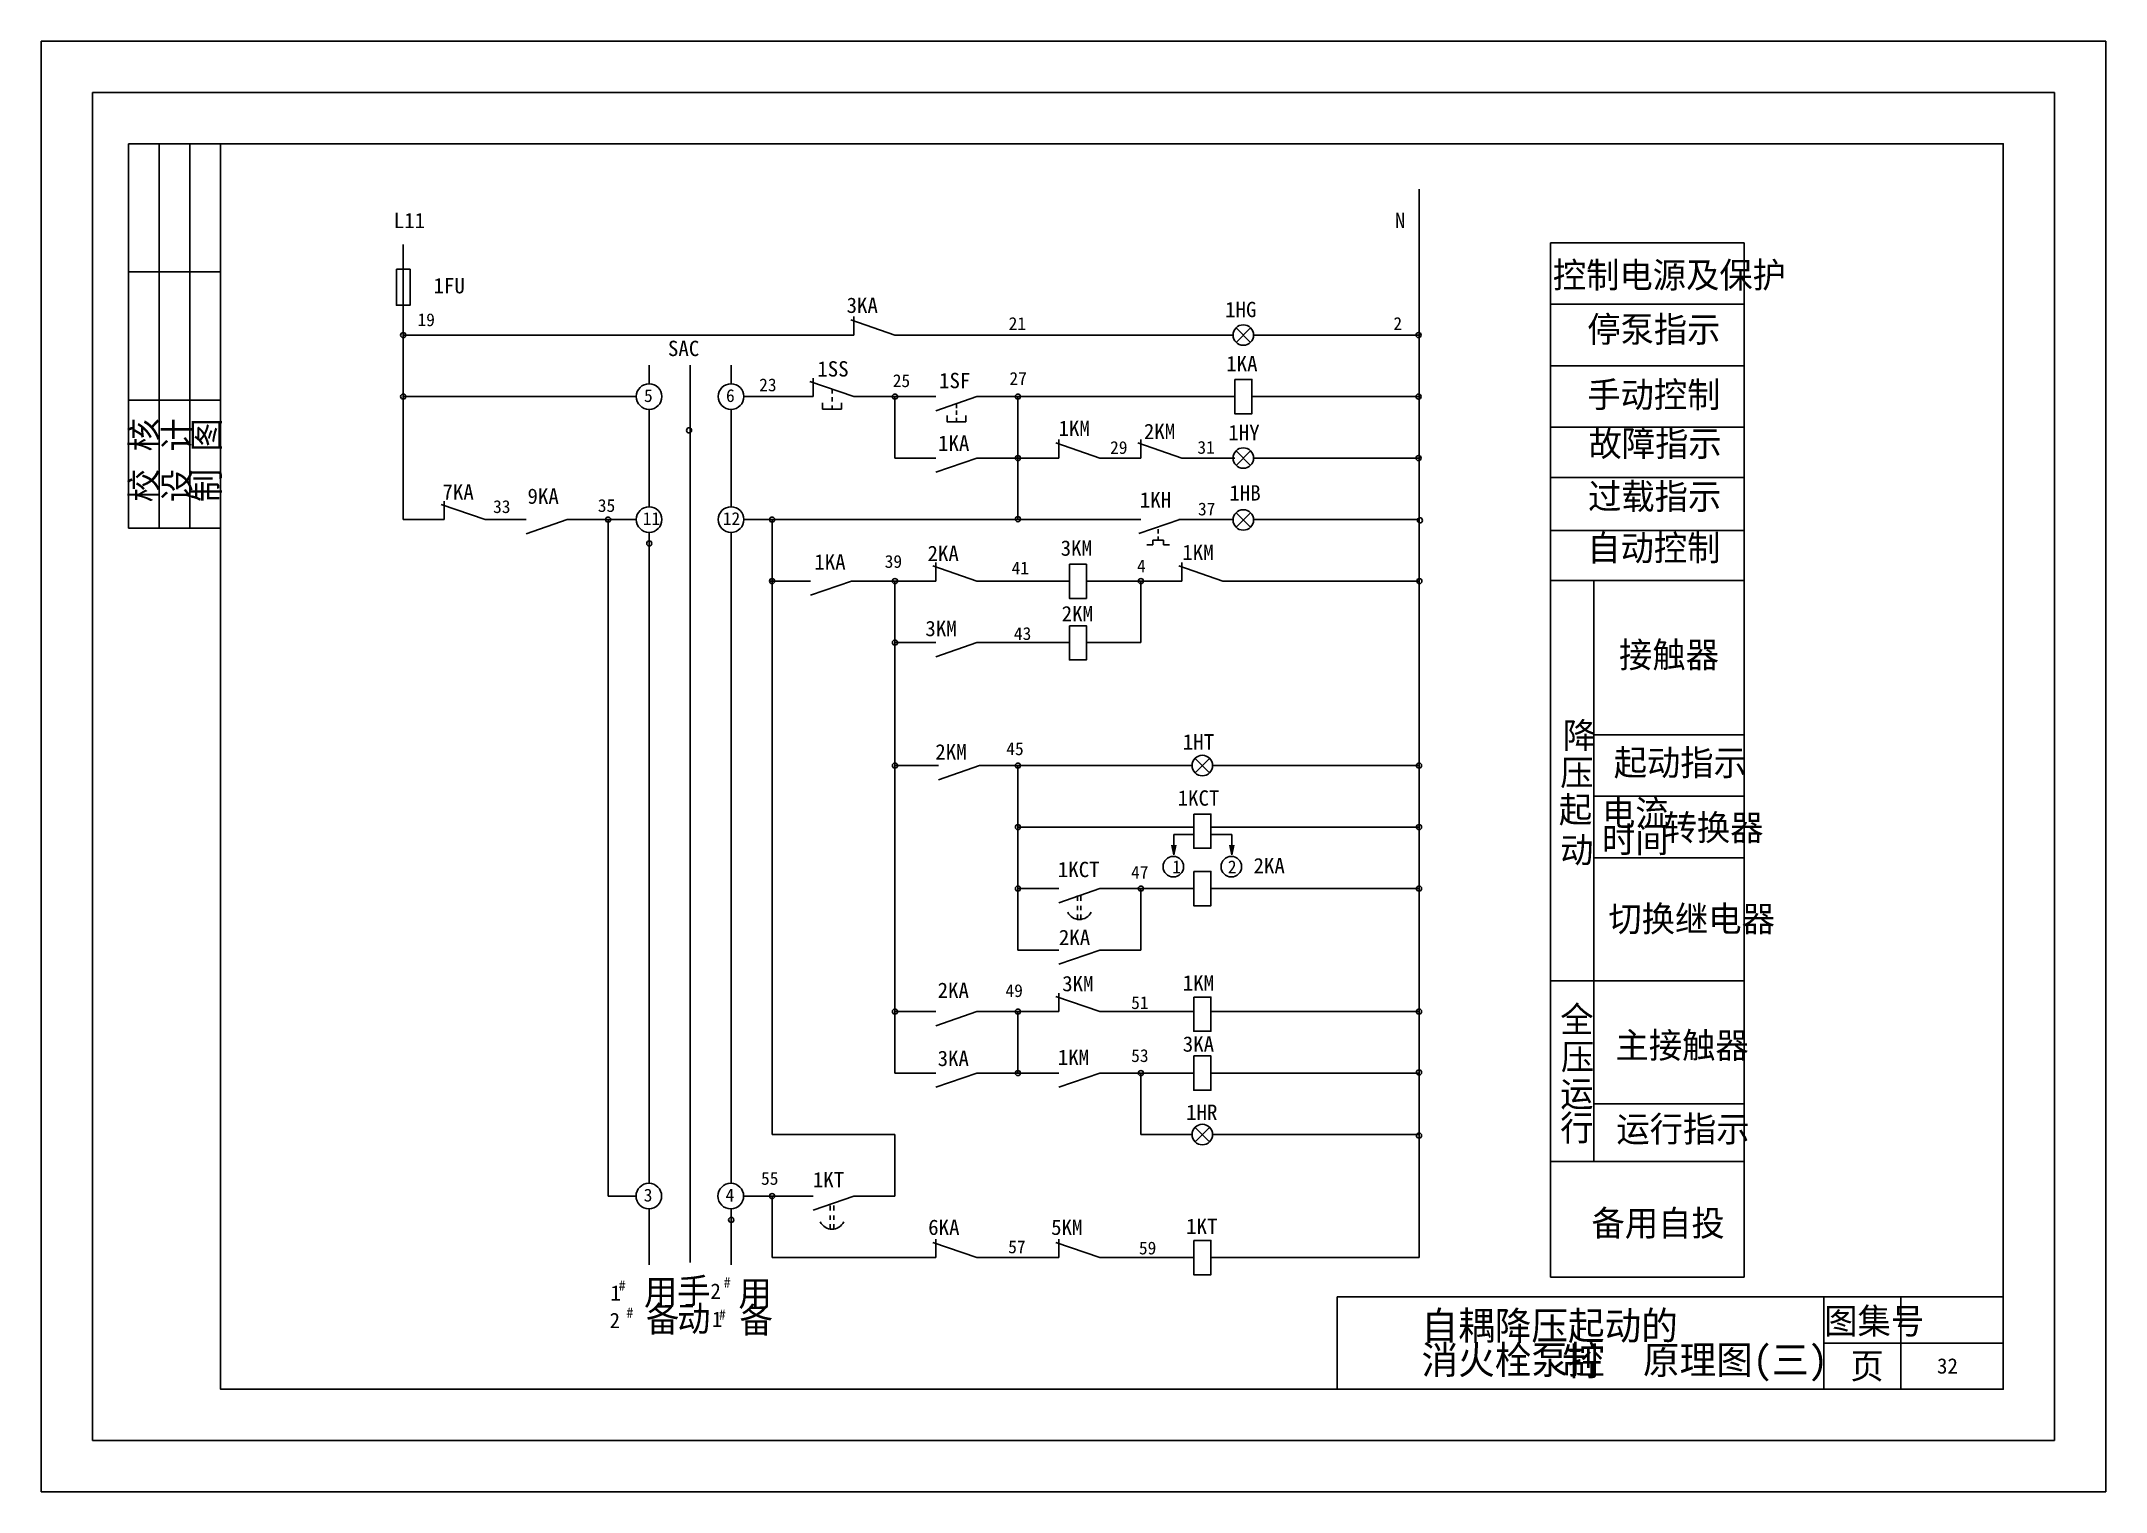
# Model space of a CAD drawing. Header units: metres. Extents: x 179 to 582, y -17 to 266.
import ezdxf

# ---------------------------------------------------------------- set-up
doc = ezdxf.new("R2010")
doc.units = ezdxf.units.M
for name, color, linetype in [('LGT1', 7, 'Continuous'), ('X2', 130, 'Continuous'), ('X4', 60, 'Continuous'), ('XX', 7, 'Continuous')]:
    doc.layers.add(name, color=color, linetype=linetype)

msp = doc.modelspace()

# ---------------------------------------------------------------- linework, layer by layer
for p, q in [((195.52, 171.32), (195.52, 246.32)), ((213.52, 246.32), (195.52, 246.32)), ((201.52, 171.32), (201.52, 246.32)), ((207.52, 171.32), (207.52, 246.32)), ((213.52, 221.32), (195.52, 221.32)), ((213.52, 196.32), (195.52, 196.32)), ((213.52, 171.32), (195.52, 171.32)), ((447.49, 161), (440.72, 161)), ((406.59, 123.58), (403.76, 126.41)), ((403.76, 123.58), (406.59, 126.41)), ((411.17, 125), (407.17, 125)), ((399.59, 107.56), (399.2, 109.48)), ((399.59, 111.56), (399.59, 107.56)), ((403.59, 111.56), (399.59, 111.56)), ((399.59, 107.56), (399.97, 109.48)), ((410.91, 111.56), (406.91, 111.56)), ((410.91, 107.56), (410.52, 109.48)), ((410.91, 111.56), (410.91, 107.56)), ((410.91, 107.56), (411.3, 109.48)), ((431.52, 21.32), (561.52, 21.32)), ((431.52, 21.32), (431.52, 3.32)), ((526.52, 21.32), (526.52, 3.32)), ((541.52, 21.32), (541.52, 3.32)), ((526.52, 12.32), (561.52, 12.32))]:
    msp.add_line(p, q)
for points in [[(178.52, 266.32), (178.52, -16.68), (581.52, -16.68), (581.52, 266.32)], [(188.52, 256.32), (188.52, -6.68), (571.52, -6.68), (571.52, 256.32)], [(213.52, 246.32), (213.52, 3.32), (561.52, 3.32), (561.52, 246.32)]]:
    msp.add_lwpolyline(points, close=True)
for points in [[(446.89, 209, 1), (447.89, 209, 1)], [(446.89, 197, 1), (447.89, 197, 1)], [(304.47, 190.41, 1), (305.47, 190.41, 1)], [(446.89, 185, 1), (447.89, 185, 1)], [(288.67, 173, 1), (289.67, 173, 1)], [(447.15, 172.85, 1), (448.15, 172.85, 1)], [(296.7, 168.34, 1), (297.7, 168.34, 1)], [(447.05, 161, 1), (448.05, 161, 1)], [(446.97, 125, 1), (447.97, 125, 1)], [(446.97, 113, 1), (447.97, 113, 1)], [(312.7, 36.34, 1), (313.7, 36.34, 1)]]:
    msp.add_lwpolyline(points, format="xyb", close=True)
for centre, radius in [((297.17, 197), 2.5), ((313.17, 197), 2.5), ((297.17, 173), 2.5), ((313.17, 173), 2.5), ((405.17, 125), 2), ((399.51, 105.27), 2), ((410.83, 105.27), 2), ((297.12, 41), 2.5), ((313.12, 41), 2.5)]:
    msp.add_circle(centre, radius)
for points in [[(399.2, 109.48), (399.59, 107.56), (399.97, 109.48)], [(410.52, 109.48), (410.91, 107.56), (411.3, 109.48)]]:
    msp.add_solid(points)
at = {"layer": 'LGT1'}
msp.add_lwpolyline([(431.52, 3.32), (431.52, 21.32), (561.52, 21.32)], dxfattribs=at)
at = {"layer": 'X2'}
for p, q in [((447.49, 237.47), (447.49, 29)), ((249.17, 226.7), (249.17, 173)), ((336.58, 211.96), (345.17, 209)), ((337.17, 209), (337.17, 212.6)), ((414.59, 207.58), (411.76, 210.41)), ((411.76, 207.58), (414.59, 210.41)), ((337.17, 209), (249.17, 209)), ((411.17, 209), (345.17, 209)), ((395.17, 209), (391.17, 209)), ((447.49, 209), (415.17, 209)), ((328.58, 199.96), (337.17, 197)), ((329.17, 197), (329.17, 200.6)), ((332.88, 198.48), (332.88, 197.62)), ((294.67, 197), (249.17, 197)), ((329.17, 197), (315.67, 197)), ((332.88, 196.89), (332.88, 196.04)), ((332.88, 195.29), (332.88, 194.57)), ((353.17, 197), (337.17, 197)), ((345.17, 197), (345.17, 185)), ((353.17, 194.24), (361.17, 197)), ((357.17, 195.62), (357.17, 194.76)), ((357.17, 194.26), (357.17, 193.41)), ((411.5, 197), (361.17, 197)), ((369.17, 197), (369.17, 173)), ((447.49, 197), (414.85, 197)), ((357.17, 192.83), (357.17, 192.1)), ((376.58, 187.96), (385.17, 185)), ((377.17, 185), (377.17, 188.6)), ((392.58, 187.96), (401.17, 185)), ((393.17, 185), (393.17, 188.6)), ((414.59, 183.58), (411.76, 186.41)), ((411.76, 183.58), (414.59, 186.41)), ((353.17, 185), (345.17, 185)), ((353.17, 182.24), (361.17, 185)), ((369.17, 185), (361.17, 185)), ((377.17, 185), (369.17, 185)), ((393.17, 185), (385.17, 185)), ((411.17, 185), (401.17, 185)), ((411.5, 185), (406.85, 185)), ((447.49, 185), (415.17, 185)), ((256.58, 175.96), (265.17, 173)), ((257.17, 173), (257.17, 176.6)), ((411.76, 171.51), (414.59, 174.34)), ((414.59, 171.51), (411.76, 174.34)), ((257.17, 173), (249.17, 173)), ((273.17, 173), (265.17, 173)), ((273.17, 170.24), (281.17, 173)), ((294.67, 173), (281.17, 173)), ((289.17, 173), (289.17, 41)), ((393.17, 173), (315.67, 173)), ((321.17, 173), (321.17, 53)), ((392.78, 170.26), (400.78, 173.02)), ((396.52, 171.13), (396.52, 170.28)), ((396.52, 169.7), (396.52, 168.97)), ((411.18, 173), (400.56, 173)), ((447.49, 173), (415.17, 173)), ((394.34, 168.06), (395.48, 168.06)), ((395.48, 168.97), (397.56, 168.97)), ((395.48, 168.97), (395.48, 168.06)), ((397.56, 168.06), (397.56, 168.97)), ((397.56, 168.06), (398.79, 168.06)), ((352.58, 163.96), (361.17, 161)), ((353.17, 161), (353.17, 164.6)), ((400.58, 163.96), (409.17, 161)), ((401.17, 161), (401.17, 164.6)), ((328.67, 161), (320.67, 161)), ((328.67, 158.24), (336.67, 161)), ((353.17, 161), (336.67, 161)), ((345.17, 161), (345.17, 65)), ((379.21, 161), (361.17, 161)), ((401.17, 161), (382.55, 161)), ((393.17, 161), (393.17, 149)), ((411.17, 161), (409.17, 161)), ((447.49, 161), (409.17, 161)), ((353.17, 149), (345.17, 149)), ((353.17, 146.24), (361.17, 149)), ((379.21, 149), (361.17, 149)), ((393.17, 149), (382.55, 149)), ((353.17, 125), (345.17, 125)), ((353.67, 125), (345.67, 125)), ((353.67, 122.24), (361.67, 125)), ((403.17, 125), (361.67, 125)), ((369.67, 125), (361.67, 125)), ((369.17, 125), (369.17, 89)), ((447.49, 125), (407.17, 125)), ((403.5, 113), (369.17, 113)), ((447.49, 113), (406.85, 113)), ((377.17, 101), (369.17, 101)), ((377.17, 98.24), (385.17, 101)), ((403.5, 101), (385.17, 101)), ((393.17, 101), (393.17, 89)), ((447.49, 101), (406.85, 101)), ((411.5, 101), (406.85, 101)), ((380.82, 99.62), (380.82, 98.61)), ((380.82, 97.64), (380.82, 96.79)), ((381.47, 99.62), (381.47, 98.61)), ((381.47, 97.64), (381.47, 96.79)), ((380.82, 95.93), (380.82, 94.97)), ((381.47, 95.93), (381.47, 94.97)), ((377.17, 89), (369.17, 89)), ((377.17, 86.24), (385.17, 89)), ((393.17, 89), (385.17, 89)), ((353.17, 77), (345.17, 77)), ((353.17, 74.24), (361.17, 77)), ((377.17, 77), (361.17, 77)), ((369.17, 77), (369.17, 65)), ((376.58, 79.96), (385.17, 77)), ((377.17, 77), (377.17, 80.6)), ((403.5, 77), (385.17, 77)), ((447.49, 77), (406.85, 77)), ((411.17, 77), (407.17, 77)), ((353.17, 65), (345.17, 65)), ((353.17, 62.24), (361.17, 65)), ((377.17, 65), (361.17, 65)), ((377.17, 62.24), (385.17, 65)), ((403.5, 65), (385.17, 65)), ((393.17, 65), (393.17, 53)), ((447.49, 65), (406.85, 65)), ((345.17, 53), (321.17, 53)), ((345.17, 53), (345.17, 41)), ((403.17, 53), (393.17, 53)), ((406.59, 51.58), (403.76, 54.41)), ((403.76, 51.58), (406.59, 54.41)), ((447.49, 53), (407.17, 53)), ((294.62, 41), (289.17, 41)), ((329.17, 41), (315.62, 41)), ((321.17, 41), (321.17, 29)), ((329.17, 38.24), (337.17, 41)), ((345.17, 41), (337.17, 41)), ((332.5, 39.19), (332.5, 38.17)), ((332.5, 37.21), (332.5, 36.36)), ((333.25, 39.19), (333.25, 38.17)), ((333.25, 37.21), (333.25, 36.36)), ((332.5, 35.5), (332.5, 34.54)), ((333.25, 35.5), (333.25, 34.54)), ((353.17, 29), (353.17, 32.6)), ((377.17, 29), (377.17, 32.6)), ((353.17, 29), (321.17, 29)), ((352.58, 31.96), (361.17, 29)), ((377.17, 29), (361.17, 29)), ((376.58, 31.96), (385.17, 29)), ((403.5, 29), (385.17, 29)), ((447.49, 29), (406.85, 29))]:
    msp.add_line(p, q, dxfattribs=at)
for points in [[(247.84, 221.84), (247.84, 214.82), (250.51, 214.82), (250.51, 221.84)], [(411.5, 200.34), (411.5, 193.66), (414.85, 193.66), (414.85, 200.34)], [(379.21, 164.29), (379.21, 157.61), (382.55, 157.61), (382.55, 164.29)], [(379.21, 152.29), (379.21, 145.61), (382.55, 145.61), (382.55, 152.29)], [(403.5, 115.55), (403.5, 108.87), (406.85, 108.87), (406.85, 115.55)], [(403.5, 104.34), (403.5, 97.66), (406.85, 97.66), (406.85, 104.34)], [(403.5, 79.84), (403.5, 73.16), (406.85, 73.16), (406.85, 79.84)], [(403.5, 68.34), (403.5, 61.66), (406.85, 61.66), (406.85, 68.34)], [(403.5, 32.34), (403.5, 25.66), (406.85, 25.66), (406.85, 32.34)]]:
    msp.add_lwpolyline(points, close=True, dxfattribs=at)
for points in [[(248.67, 209, 1), (249.67, 209, 1)], [(248.67, 197, 1), (249.67, 197, 1)], [(344.67, 197, 1), (345.67, 197, 1)], [(368.67, 197, 1), (369.67, 197, 1)], [(368.67, 185, 1), (369.67, 185, 1)], [(320.67, 173, 1), (321.67, 173, 1)], [(368.67, 173.09, 1), (369.67, 173.09, 1)], [(320.67, 161, 1), (321.67, 161, 1)], [(344.67, 161, 1), (345.67, 161, 1)], [(392.67, 161, 1), (393.67, 161, 1)], [(344.67, 149, 1), (345.67, 149, 1)], [(344.67, 125, 1), (345.67, 125, 1)], [(368.67, 125, 1), (369.67, 125, 1)], [(368.67, 113, 1), (369.67, 113, 1)], [(368.67, 101, 1), (369.67, 101, 1)], [(392.67, 101, 1), (393.67, 101, 1)], [(446.97, 101, 1), (447.97, 101, 1)], [(344.67, 77, 1), (345.67, 77, 1)], [(368.67, 77, 1), (369.67, 77, 1)], [(446.97, 77.01, 1), (447.97, 77.01, 1)], [(368.67, 65, 1), (369.67, 65, 1)], [(392.67, 65, 1), (393.67, 65, 1)], [(446.97, 65.12, 1), (447.97, 65.12, 1)], [(446.97, 52.8, 1), (447.97, 52.8, 1)], [(320.67, 41, 1), (321.67, 41, 1)]]:
    msp.add_lwpolyline(points, format="xyb", close=True, dxfattribs=at)
for points in [[(331.05, 195.75), (331.05, 194.57), (334.71, 194.57), (334.7, 195.75)], [(355.35, 193.28), (355.35, 192.1), (359, 192.1), (359, 193.28)]]:
    msp.add_lwpolyline(points, dxfattribs=at)
msp.add_lwpolyline([(447.44, 77.5, 0.4), (446.97, 77, 0.4), (447.44, 76.5, 0.4)], format="xyb", dxfattribs=at)
for centre in [(413.17, 209), (413.17, 185), (413.17, 172.93), (405.17, 53)]:
    msp.add_circle(centre, 2, dxfattribs=at)
for centre in [(381.17, 97.53), (332.88, 37.1)]:
    msp.add_arc(centre, 2.56, 206.81, 333.19, dxfattribs=at)
at = {"layer": 'X4'}
for p, q in [((473.11, 227), (510.91, 227)), ((473.11, 227), (473.11, 25.21)), ((510.91, 227), (510.91, 25.21)), ((473.11, 215), (510.91, 215)), ((473.11, 203), (510.91, 203)), ((473.11, 191), (510.91, 191)), ((473.11, 181.21), (510.91, 181.21)), ((473.11, 170.87), (510.91, 170.87)), ((473.11, 161.08), (510.91, 161.08)), ((481.6, 161.08), (481.6, 119)), ((481.6, 131), (510.91, 131)), ((481.6, 119), (481.6, 47.72)), ((481.6, 119), (510.91, 119)), ((481.6, 107), (510.91, 107)), ((473.11, 83), (510.91, 83)), ((481.6, 59), (510.91, 59)), ((473.11, 47.72), (510.91, 47.72)), ((473.11, 25.21), (510.91, 25.21))]:
    msp.add_line(p, q, dxfattribs=at)
at = {"layer": 'XX'}
for p, q in [((297.17, 203.1), (297.17, 199.5)), ((305.17, 203.15), (305.17, 28.06)), ((313.17, 203.1), (313.17, 199.5)), ((297.17, 194.5), (297.17, 175.5)), ((313.17, 194.5), (313.17, 175.5)), ((297.17, 170.5), (297.17, 43.5)), ((297.17, 170.5), (297.17, 163.5)), ((313.17, 170.5), (313.17, 43.5)), ((313.17, 170.5), (313.17, 163.5)), ((297.17, 38.5), (297.17, 27.6)), ((313.17, 38.5), (313.17, 27.6))]:
    msp.add_line(p, q, dxfattribs=at)

# ---------------------------------------------------------------- texts
for s, p in [('校 核', (201.07, 176.38)), ('设 计', (207.51, 176.38)), ('制 图', (213.28, 176.38))]:
    msp.add_text(s, height=5, rotation=90).set_placement(p)
for s, height, p in [('1', 2.5, (399.29, 103.99)), ('2', 2.5, (410.15, 103.99)), ('图集号', 5, (526.58, 14.12)), ('页', 5, (531.68, 5.36))]:
    msp.add_text(s, height=height).set_placement(p)
at = {"layer": 'X4'}
for s, height, p in [('L11', 3, (247.32, 229.86)), ('N', 3, (442.77, 229.86)), ('控制电源及保护', 5, (473.6, 218.22)), ('1FU', 3, (255.08, 217.14)), ('3KA', 3, (335.72, 213.32)), ('1HG', 3, (409.62, 212.49)), ('19', 2.5, (251.96, 210.74)), ('21', 2.5, (367.36, 210)), ('2', 2.5, (442.46, 210)), ('停泵指示', 5, (480.31, 207.63)), ('SAC', 3, (300.85, 204.9)), ('1SS', 3, (330, 200.9)), ('1SF', 3, (353.77, 198.63)), ('27', 2.5, (367.51, 199.28)), ('1KA', 3, (409.83, 201.94)), ('5', 2.5, (296.18, 195.94)), ('6', 2.5, (312.18, 195.94)), ('23', 2.5, (318.66, 198.03)), ('25', 2.5, (344.73, 198.85)), ('手动控制', 5, (480.31, 194.88)), ('1KM', 3, (377.1, 189.32)), ('2KM', 3, (393.76, 188.7)), ('1HY', 3, (410.24, 188.49)), ('故障指示', 5, (480.56, 185.36)), ('1KA', 3, (353.57, 186.41)), ('29', 2.5, (387.16, 185.81)), ('31', 2.5, (404.2, 185.84)), ('7KA', 3, (256.83, 176.9)), ('9KA', 3, (273.43, 176.07)), ('1KH', 3, (392.96, 175.35)), ('1HB', 3, (410.45, 176.71)), ('过载指示', 5, (480.47, 175.02)), ('33', 2.5, (266.71, 174.28)), ('35', 2.5, (287.16, 174.49)), ('11', 2.5, (295.93, 171.94)), ('12', 2.5, (311.55, 171.94)), ('37', 2.5, (404.32, 173.82)), ('自动控制', 5, (480.31, 164.98)), ('1KA', 3, (329.42, 163.25)), ('39', 2.5, (343.16, 163.58)), ('2KA', 3, (351.52, 164.9)), ('3KM', 3, (377.51, 165.94)), ('1KM', 3, (401.26, 165.11)), ('41', 2.5, (367.94, 162.3)), ('4', 2.5, (392.43, 162.71)), ('3KM', 3, (351.1, 150.25)), ('2KM', 3, (377.71, 153.14)), ('43', 2.5, (368.38, 149.51)), ('接触器', 5, (486.52, 144.12)), ('降', 5, (475.55, 128.38)), ('2KM', 3, (353.04, 126.18)), ('45', 2.5, (366.9, 127.04)), ('1HT', 3, (401.35, 128.13)), ('压', 5, (475.03, 121.12)), ('起动指示', 5, (485.48, 123.07)), ('1KCT', 3, (400.34, 117.17)), ('起', 5, (474.77, 113.9)), ('电流', 5, (483.19, 113.27)), ('时间', 5, (483.19, 108.03)), ('转换器', 5, (495.21, 110.4)), ('动', 5, (475.02, 106.05)), ('1KCT', 3, (376.95, 103.23)), ('47', 2.5, (391.26, 102.93)), ('2KA', 3, (415.16, 103.97)), ('切换继电器', 5, (484.44, 92.6)), ('2KA', 3, (377.16, 89.97)), ('2KA', 3, (353.49, 79.66)), ('49', 2.5, (366.74, 79.84)), ('3KM', 3, (377.81, 80.96)), ('1KM', 3, (401.35, 81.1)), ('51', 2.5, (391.28, 77.5)), ('全', 5, (475.03, 73)), ('主接触器', 5, (485.83, 67.92)), ('3KA', 3, (353.49, 66.37)), ('1KM', 3, (376.95, 66.59)), ('53', 2.5, (391.28, 67.16)), ('3KA', 3, (401.35, 69.17)), ('压', 5, (475.17, 65.67)), ('运', 5, (475.03, 58.45)), ('1HR', 3, (402, 55.85)), ('行', 5, (475.03, 51.82)), ('运行指示', 5, (486, 51.59)), ('55', 2.5, (319.02, 43.2)), ('1KT', 3, (329.13, 42.69)), ('3', 2.5, (296.12, 39.94)), ('4', 2.5, (312.09, 39.94)), ('6KA', 3, (351.65, 33.42)), ('5KM', 3, (375.65, 33.42)), ('1KT', 3, (402, 33.6)), ('备用自投', 5, (481.14, 33.22)), ('57', 2.5, (367.27, 29.84)), ('59', 2.5, (392.79, 29.62)), ('#', 2, (291.22, 22.53)), ('  用', 5, (289.38, 19.75)), ('手', 5, (302.65, 19.96)), ('#', 2, (311.73, 23.14)), ('  用', 5, (307.81, 19.53)), ('1 ', 3, (289.63, 20.58)), ('  备', 5, (289.75, 14.51)), ('动', 5, (302.65, 14.61)), ('2 ', 3, (309.14, 20.95)), ('2 ', 3, (289.46, 15.23)), ('#', 2, (292.74, 17.26)), ('1 ', 3, (309.42, 15.46)), ('#', 2, (310.79, 16.89)), ('  备', 5, (308.03, 14.29)), ('自耦降压起动的', 5.5, (447.95, 12.96)), ('消火栓泵控  原理图(三)', 5.5, (447.95, 6.28)), ('制', 5.5, (475.41, 6.01)), ('32', 3, (548.59, 6.36))]:
    msp.add_text(s, height=height, dxfattribs=at).set_placement(p)

doc.saveas('drawing.dxf')
